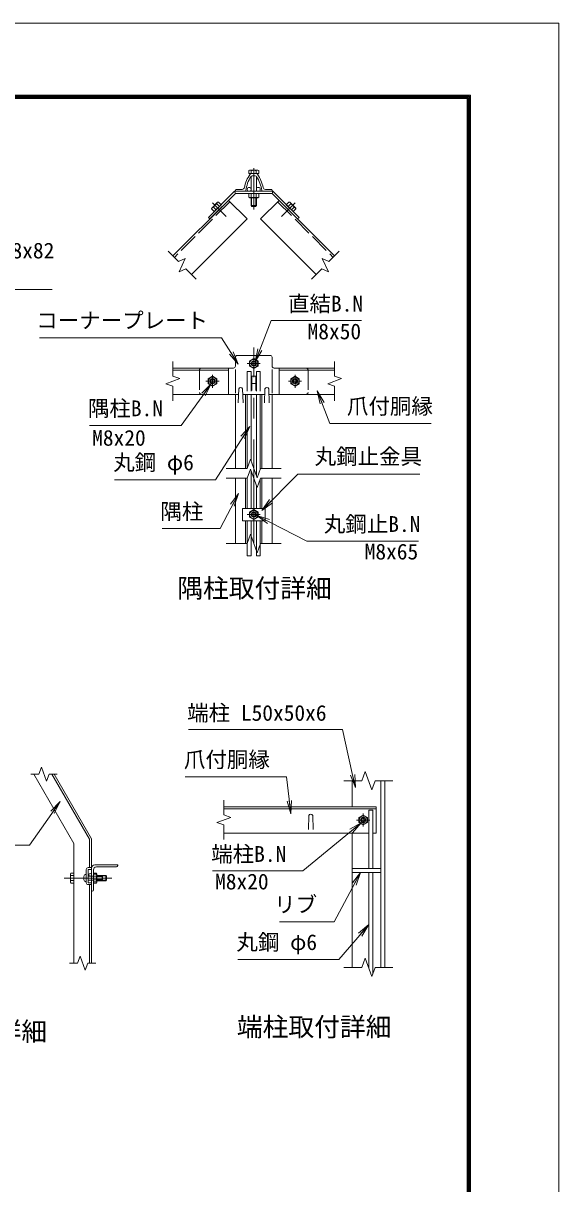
# Model space of a CAD drawing. Units: millimetres, scale not verified. Extents: x -4200 to 4200, y -2970 to 2970.
# Drawn here: x 2563 to 4200, y -573 to 2970 of the extents above; entities that cross this region are included whole.
import ezdxf
from ezdxf.enums import TextEntityAlignment as Align

# ---------------------------------------------------------------- set-up
doc = ezdxf.new("R2010")
doc.units = ezdxf.units.MM
doc.header["$LTSCALE"] = 10
doc.linetypes.add('DASHED', pattern=[7.5, 6, -1.5])
doc.linetypes.add('USER1', pattern=[50.8, 31.75, -6.35, 6.35, -6.35])
for name, color, linetype, lineweight in [('0-0_D-STR1', 1, 'Continuous', 18), ('0-1_D-BMK', 2, 'USER1', 13), ('0-2_D-STR-DIM', 7, 'Continuous', 13), ('0-3_D-STR3', 3, 'Continuous', 13), ('0-7_0', 7, 'Continuous', 18), ('0-B_D-STR-TXT', 7, 'Continuous', 13), ('0-C_D-TTL', 7, 'Continuous', 18)]:
    doc.layers.add(name, color=color, linetype=linetype, lineweight=lineweight)
doc.layers.add('0-9_D-TTL-TXT', color=7, linetype='Continuous')
doc.styles.add('ＭＳ ゴシック', font='')
doc.styles.get('ＭＳ ゴシック').set_extended_font_data('MS Gothic')

# ---------------------------------------------------------------- blocks, each defined once
blk = doc.blocks.new('_Open')
at = {"layer": '0-7_0'}
blk.add_line((-10, 1.667), (0, 0), dxfattribs=at)
blk.add_lwpolyline([(-10, -1.667), (0, 0), (-10, 0)], dxfattribs=at)

msp = doc.modelspace()

# ---------------------------------------------------------------- linework, layer by layer
at = {"layer": '0-0_D-STR1'}
for p, q in [((3260.94, 2510.76), (3274.89, 2510.76)), ((3263.41, 2503.76), (3272.42, 2503.76)), ((3211.92, 2459.76), (3211.92, 2456.76)), ((3240.74, 2456.76), (3211.92, 2456.76)), ((3232.28, 2462.76), (3214.92, 2462.76)), ((3295.1, 2456.76), (3323.92, 2456.76)), ((3303.55, 2462.76), (3320.92, 2462.76)), ((3323.92, 2459.76), (3323.92, 2456.76)), ((3190.71, 2429.15), (3021, 2259.44)), ((3345.13, 2429.15), (3288.56, 2372.58)), ((3345.13, 2429.15), (3514.84, 2259.44)), ((3288.56, 2372.58), (3458.27, 2202.87)), ((3020.82, 1916.98), (3190.71, 1916.98)), ((3190.71, 1916.98), (3190.71, 1836.98)), ((3345.13, 1916.98), (3345.13, 1836.98)), ((3345.13, 1916.98), (3515.02, 1916.98)), ((3020.82, 1910.98), (3190.71, 1910.98)), ((3345.13, 1910.98), (3515.02, 1910.98)), ((3221.92, 1853.73), (3220.42, 1810.73)), ((3233.92, 1853.73), (3235.42, 1810.73)), ((3301.92, 1853.73), (3300.42, 1810.73)), ((3313.92, 1853.73), (3315.42, 1810.73)), ((3020.82, 1836.98), (3190.71, 1836.98)), ((3211.92, 1610.72), (3211.92, 1836.98)), ((3242.92, 1610.72), (3242.92, 1836.98)), ((3292.92, 1610.72), (3292.92, 1836.98)), ((3323.92, 1610.72), (3323.92, 1836.98)), ((3345.13, 1836.98), (3515.02, 1836.98)), ((3211.92, 1381.76), (3211.92, 1580.72)), ((3242.92, 1488.91), (3242.92, 1580.72)), ((3292.92, 1488.91), (3292.92, 1580.72)), ((3323.92, 1381.76), (3323.92, 1580.72)), ((3242.92, 1381.76), (3242.92, 1450.91)), ((3292.92, 1381.76), (3292.92, 1450.91)), ((2595.78, 677.61), (2718.11, 465.71)), ((2651.2, 677.61), (2766.11, 478.58)), ((2658.13, 677.61), (2772.11, 480.18)), ((3568.2, 577.42), (3568.2, 657.42)), ((3656.2, 657.42), (3656.2, 87.42)), ((3668.2, 657.42), (3668.2, 87.42)), ((3642.2, 577.42), (3176.2, 577.42)), ((3642.2, 571.42), (3176.2, 571.42)), ((3642.2, 497.42), (3642.2, 577.42)), ((3436.2, 551.16), (3434.7, 508.16)), ((3448.2, 551.16), (3449.7, 508.16)), ((3619.47, 497.42), (3176.2, 497.42)), ((3568.2, 87.42), (3568.2, 497.42)), ((3642.2, 497.42), (3631.47, 497.42)), ((2718.11, 100.18), (2718.11, 465.71)), ((2766.11, 392.18), (2766.11, 478.58)), ((2772.11, 100.18), (2772.11, 480.18)), ((2772.11, 320.18), (2772.11, 390.18)), ((2782.11, 400.18), (2852.11, 400.18)), ((2787.11, 394.18), (2848.11, 394.18)), ((2852.11, 398.18), (2852.11, 400.18)), ((2778.11, 324.18), (2778.11, 385.18)), ((3568.2, 389.42), (3656.2, 389.42)), ((3568.2, 377.42), (3656.2, 377.42)), ((2766.11, 100.18), (2766.11, 340.18)), ((2774.11, 320.18), (2772.11, 320.18)), ((2772.11, 302.87), (2772.11, 293.72))]:
    msp.add_line(p, q, dxfattribs=at)
at = {"layer": '0-0_D-STR1', "linetype": 'DASHED'}
for p, q in [((3194.95, 2424.9), (3025.24, 2255.2)), ((3340.89, 2424.9), (3510.6, 2255.2))]:
    msp.add_line(p, q, dxfattribs=at)
at = {"layer": '0-0_D-STR1'}
msp.add_lwpolyline([(3190.71, 2429.15), (3247.27, 2372.58), (3077.57, 2202.87)], dxfattribs=at)
for centre, radius, start, end in [((3342.92, 2446.76), 106, 144.25644, 168.25596), ((3342.92, 2446.76), 100, 146.81334, 172.74916), ((3260.94, 2505.76), 5, 90, 144.25644), ((3263.41, 2498.76), 5, 90, 146.81334), ((3272.42, 2498.76), 5, 33.18666, 90), ((3274.89, 2505.76), 5, 35.74356, 90), ((3192.92, 2446.76), 100, 7.25084, 33.18666), ((3192.92, 2446.76), 106, 11.74404, 35.74356), ((3214.92, 2459.76), 3, 90, 180), ((3232.28, 2469.76), 7, 270, 348.25596), ((3240.74, 2459.76), 3, 270, 352.74916), ((3295.1, 2459.76), 3, 187.25084, 270), ((3303.55, 2469.76), 7, 191.74404, 270), ((3320.92, 2459.76), 3, 0, 90), ((3227.92, 1851.23), 6.5, 22.61986, 157.38014), ((3307.92, 1851.23), 6.5, 22.61986, 157.38014), ((3442.2, 548.66), 6.5, 22.61986, 157.38014), ((2782.11, 390.18), 10, 90, 180), ((2787.11, 385.18), 9, 90, 180), ((2848.11, 398.18), 4, 270, 0), ((2774.11, 324.18), 4, 270, 0)]:
    msp.add_arc(centre, radius, start, end, dxfattribs=at)
at = {"layer": '0-1_D-BMK'}
for p, q in [((3267.92, 2527.5), (3267.92, 2401.12)), ((3141.67, 2421.61), (3183.17, 2380.11)), ((3394.17, 2421.61), (3352.67, 2380.11)), ((3267.92, 1381.76), (3267.92, 1979.71)), ((3287.92, 1930.98), (3247.92, 1930.98)), ((3141.92, 1896.98), (3141.92, 1856.98)), ((3393.92, 1896.98), (3393.92, 1856.98)), ((3161.92, 1876.98), (3121.92, 1876.98)), ((3413.92, 1876.98), (3373.92, 1876.98)), ((3287.92, 1469.91), (3247.92, 1469.91)), ((3622.2, 537.42), (3582.2, 537.42)), ((3602.2, 517.42), (3602.2, 557.42)), ((2834.11, 360.18), (2688.11, 360.18))]:
    msp.add_line(p, q, dxfattribs=at)
at = {"layer": '0-2_D-STR-DIM'}
for p, q in [((3006.86, 2273.58), (3038.4, 2242.04)), ((3528.98, 2273.58), (3497.44, 2242.04)), ((3038.4, 2242.04), (3058.79, 2251.55)), ((3058.79, 2251.55), (3039.78, 2210.76)), ((3039.78, 2210.76), (3060.17, 2220.27)), ((3060.17, 2220.27), (3091.71, 2188.73)), ((3475.67, 2220.27), (3444.13, 2188.73)), ((3020.82, 1937.24), (3020.82, 1892.63)), ((3515.02, 1937.24), (3515.02, 1892.63)), ((3536.17, 1884.93), (3493.88, 1869.54)), ((3515.02, 1892.63), (3536.17, 1884.93)), ((3020.82, 1861.85), (3020.82, 1817.24)), ((3493.88, 1869.54), (3515.02, 1861.85)), ((3515.02, 1861.85), (3515.02, 1817.24)), ((3247.4, 1610.72), (3257.66, 1638.92)), ((3257.66, 1638.92), (3278.18, 1582.53)), ((3183.92, 1610.72), (3247.4, 1610.72)), ((3278.18, 1582.53), (3288.44, 1610.72)), ((3288.44, 1610.72), (3351.92, 1610.72)), ((3183.92, 1580.72), (3247.4, 1580.72)), ((3288.44, 1580.72), (3351.92, 1580.72)), ((3247.4, 1381.76), (3257.66, 1409.95)), ((3257.66, 1409.95), (3278.18, 1353.57)), ((3183.92, 1381.76), (3247.4, 1381.76)), ((3278.18, 1353.57), (3288.44, 1381.76)), ((3288.44, 1381.76), (3351.92, 1381.76)), ((2586.45, 677.61), (2611.56, 677.61)), ((2642.34, 677.61), (2667.45, 677.61)), ((3597.68, 657.42), (3543.2, 657.42)), ((3693.2, 657.42), (3638.72, 657.42)), ((3176.2, 597.68), (3176.2, 553.07)), ((3197.35, 545.38), (3155.06, 529.99)), ((3176.2, 553.07), (3197.35, 545.38)), ((3155.06, 529.99), (3176.2, 522.29)), ((3176.2, 522.29), (3176.2, 477.68)), ((3607.94, 115.61), (3597.68, 87.42)), ((3628.46, 59.23), (3607.94, 115.61)), ((2704.61, 100.18), (2729.72, 100.18)), ((2760.5, 100.18), (2785.61, 100.18)), ((3597.68, 87.42), (3543.2, 87.42)), ((3638.72, 87.42), (3628.46, 59.23)), ((3693.2, 87.42), (3638.72, 87.42))]:
    msp.add_line(p, q, dxfattribs=at)
for points in [[(3497.44, 2242.04), (3477.04, 2251.55), (3496.06, 2210.76), (3475.67, 2220.27)], [(3020.82, 1892.63), (3041.96, 1884.93), (2999.67, 1869.54), (3020.82, 1861.85)], [(3247.4, 1580.72), (3257.66, 1608.92), (3278.18, 1552.53), (3288.44, 1580.72)], [(2642.34, 677.61), (2634.65, 656.46), (2619.26, 698.75), (2611.56, 677.61)], [(3638.72, 657.42), (3628.46, 629.23), (3607.94, 685.61), (3597.68, 657.42)], [(2760.5, 100.18), (2752.81, 79.04), (2737.42, 121.33), (2729.72, 100.18)]]:
    msp.add_lwpolyline(points, dxfattribs=at)
at = {"layer": '0-3_D-STR3'}
for p, q in [((3255.32, 2521.36), (3252.91, 2519.97)), ((3252.91, 2510.76), (3252.91, 2519.97)), ((3280.52, 2521.36), (3255.32, 2521.36)), ((3260.41, 2510.76), (3260.41, 2519.97)), ((3275.42, 2510.76), (3275.42, 2519.97)), ((3280.52, 2521.36), (3282.93, 2519.97)), ((3282.93, 2510.76), (3282.93, 2519.97)), ((3282.93, 2510.76), (3252.91, 2510.76)), ((3259.92, 2502.34), (3259.92, 2456.76)), ((3275.92, 2502.34), (3275.92, 2456.76)), ((3209.27, 2456.76), (3129.61, 2377.1)), ((3211.92, 2450.36), (3134.14, 2372.58)), ((3209.27, 2456.76), (3326.57, 2456.76)), ((3211.92, 2450.36), (3209.27, 2456.76)), ((3211.92, 2450.36), (3323.92, 2450.36)), ((3252.91, 2450.36), (3252.91, 2438.81)), ((3252.91, 2450.36), (3282.93, 2450.36)), ((3260.41, 2450.36), (3260.41, 2438.81)), ((3275.42, 2450.36), (3275.42, 2438.81)), ((3282.93, 2450.36), (3282.93, 2438.81)), ((3323.92, 2450.36), (3326.57, 2456.76)), ((3323.92, 2450.36), (3401.7, 2372.58)), ((3326.57, 2456.76), (3406.23, 2377.1)), ((3157.54, 2423.42), (3139.86, 2405.74)), ((3168.51, 2416), (3147.28, 2394.77)), ((3163.2, 2410.7), (3155.04, 2418.86)), ((3160.34, 2424.17), (3157.54, 2423.42)), ((3168.51, 2416), (3160.34, 2424.17)), ((3252.91, 2438.81), (3255.42, 2437.36)), ((3255.42, 2437.36), (3280.42, 2437.36)), ((3259.92, 2437.36), (3259.92, 2413.16)), ((3261.42, 2437.36), (3261.42, 2411.66)), ((3273.52, 2410.76), (3262.32, 2410.76)), ((3275.92, 2413.16), (3273.52, 2410.76)), ((3274.42, 2437.36), (3274.42, 2411.66)), ((3275.92, 2437.36), (3275.92, 2413.16)), ((3282.93, 2438.81), (3280.42, 2437.36)), ((3367.33, 2416), (3388.56, 2394.77)), ((3372.63, 2410.7), (3380.8, 2418.86)), ((3378.3, 2423.42), (3395.97, 2405.74)), ((3134.14, 2372.58), (3129.61, 2377.1)), ((3139.11, 2402.94), (3139.86, 2405.74)), ((3147.28, 2394.77), (3139.11, 2402.94)), ((3152.59, 2400.08), (3144.42, 2408.25)), ((3383.25, 2400.08), (3391.42, 2408.25)), ((3401.7, 2372.58), (3406.23, 2377.1)), ((3211.92, 1949.98), (3211.92, 1922.98)), ((3217.92, 1955.98), (3317.92, 1955.98)), ((3323.92, 1949.98), (3323.92, 1922.98)), ((3107.92, 1916.98), (3205.92, 1916.98)), ((3329.92, 1916.98), (3427.92, 1916.98)), ((3141.92, 1891.99), (3128.92, 1884.48)), ((3128.92, 1884.48), (3128.92, 1869.47)), ((3154.92, 1884.48), (3141.92, 1891.99)), ((3154.92, 1869.47), (3154.92, 1884.48)), ((3211.92, 1840.98), (3211.92, 1912.98)), ((3261.92, 1892.98), (3261.92, 1848.92)), ((3273.92, 1892.98), (3261.92, 1892.98)), ((3273.92, 1892.98), (3273.92, 1848.92)), ((3323.92, 1840.98), (3323.92, 1913.17)), ((3393.92, 1891.99), (3380.92, 1884.48)), ((3380.92, 1884.48), (3380.92, 1869.47)), ((3406.92, 1884.48), (3393.92, 1891.99)), ((3406.92, 1869.47), (3406.92, 1884.48)), ((3128.92, 1869.47), (3141.92, 1861.96)), ((3141.92, 1861.96), (3154.92, 1869.47)), ((3273.92, 1870.32), (3261.92, 1870.32)), ((3380.92, 1869.47), (3393.92, 1861.96)), ((3393.92, 1861.96), (3406.92, 1869.47)), ((3107.92, 1836.98), (3221.33, 1836.98)), ((3234.5, 1836.98), (3301.33, 1836.98)), ((3247.92, 1836.98), (3247.92, 1612.16)), ((3259.92, 1836.98), (3259.92, 1632.7)), ((3275.92, 1836.98), (3275.92, 1588.74)), ((3287.92, 1836.98), (3287.92, 1609.29)), ((3314.5, 1836.98), (3427.92, 1836.98)), ((3259.92, 1602.7), (3259.92, 1488.91)), ((3247.92, 1582.16), (3247.92, 1488.91)), ((3287.92, 1579.29), (3287.92, 1488.91)), ((3275.92, 1558.74), (3275.92, 1488.91)), ((3233.52, 1488.91), (3302.32, 1488.91)), ((3302.32, 1488.91), (3302.32, 1450.91)), ((3267.92, 1484.92), (3254.92, 1477.41)), ((3254.92, 1477.41), (3254.92, 1462.4)), ((3254.92, 1462.4), (3267.92, 1454.9)), ((3280.92, 1477.41), (3267.92, 1484.92)), ((3267.92, 1454.9), (3280.92, 1462.4)), ((3280.92, 1462.4), (3280.92, 1477.41)), ((3247.92, 1450.91), (3247.92, 1343.51)), ((3259.92, 1450.91), (3259.92, 1343.51)), ((3275.92, 1450.91), (3275.92, 1343.51)), ((3287.92, 1450.91), (3287.92, 1343.51)), ((3247.92, 1343.51), (3259.92, 1343.51)), ((3275.92, 1343.51), (3287.92, 1343.51)), ((3631.47, 567.42), (3631.47, 389.42)), ((3602.2, 552.43), (3589.2, 544.93)), ((3589.2, 544.93), (3589.2, 529.92)), ((3615.2, 544.93), (3602.2, 552.43)), ((3615.2, 529.92), (3615.2, 544.93)), ((3589.2, 529.92), (3602.2, 522.41)), ((3602.2, 522.41), (3615.2, 529.92)), ((2762.11, 392.18), (2772.11, 392.18)), ((2772.11, 392.18), (2772.11, 386.18)), ((2707.51, 372.78), (2708.91, 375.19)), ((2707.51, 372.78), (2707.51, 347.58)), ((2718.11, 375.19), (2708.91, 375.19)), ((2718.11, 367.69), (2708.91, 367.69)), ((2718.11, 375.19), (2718.11, 345.17)), ((2753.06, 370.68), (2756.11, 370.68)), ((2756.11, 386.18), (2756.11, 346.18)), ((2756.11, 370.68), (2756.11, 349.68)), ((2762.11, 385.18), (2762.11, 347.18)), ((2762.11, 366.18), (2778.11, 366.18)), ((2763.11, 386.18), (2772.11, 386.18)), ((2778.11, 375.19), (2787.32, 375.19)), ((2778.11, 375.19), (2778.11, 345.17)), ((2778.11, 371.68), (2778.11, 348.68)), ((2778.11, 371.68), (2786.91, 371.68)), ((2786.91, 365.93), (2778.11, 365.93)), ((2786.91, 354.43), (2778.11, 354.43)), ((2788.71, 372.78), (2787.32, 375.19)), ((2788.11, 368.85), (2788.11, 351.29)), ((2788.11, 366.18), (2804.91, 366.18)), ((2788.11, 364.98), (2806.11, 364.98)), ((2788.11, 355.38), (2806.11, 355.38)), ((2788.71, 372.78), (2788.71, 366.18)), ((2788.71, 368.18), (2815.71, 368.18)), ((2788.71, 366.68), (2815.71, 366.68)), ((2804.91, 366.18), (2804.91, 354.18)), ((2806.11, 364.98), (2804.91, 366.18)), ((2806.11, 355.38), (2804.91, 354.18)), ((2806.11, 364.98), (2806.11, 355.38)), ((2815.71, 368.18), (2818.11, 365.78)), ((2815.71, 368.18), (2815.71, 352.18)), ((2815.71, 352.18), (2818.11, 354.58)), ((2818.11, 365.78), (2818.11, 354.58)), ((3619.47, 377.42), (3619.47, 87.42)), ((3631.47, 377.42), (3631.47, 67.49)), ((2707.51, 347.58), (2708.91, 345.17)), ((2718.11, 352.68), (2708.91, 352.68)), ((2718.11, 345.17), (2708.91, 345.17)), ((2753.06, 349.68), (2756.11, 349.68)), ((2762.11, 354.18), (2778.11, 354.18)), ((2762.11, 340.18), (2772.11, 340.18)), ((2763.11, 346.18), (2772.11, 346.18)), ((2772.11, 346.18), (2772.11, 340.18)), ((2778.11, 348.68), (2786.91, 348.68)), ((2778.11, 345.17), (2787.32, 345.17)), ((2788.71, 347.58), (2787.32, 345.17)), ((2788.11, 354.18), (2804.91, 354.18)), ((2788.71, 354.18), (2788.71, 347.58)), ((2788.71, 353.68), (2815.71, 353.68)), ((2788.71, 352.18), (2815.71, 352.18))]:
    msp.add_line(p, q, dxfattribs=at)
at = {"layer": '0-3_D-STR3', "linetype": 'DASHED'}
for p, q in [((3101.92, 1910.98), (3101.92, 1842.98)), ((3247.92, 1906.98), (3247.92, 1836.98)), ((3247.92, 1906.98), (3259.92, 1906.98)), ((3259.92, 1906.98), (3259.92, 1836.98)), ((3287.92, 1906.98), (3275.92, 1906.98)), ((3275.92, 1906.98), (3275.92, 1836.98)), ((3287.92, 1906.98), (3287.92, 1836.98)), ((3433.92, 1910.98), (3433.92, 1842.98))]:
    msp.add_line(p, q, dxfattribs=at)
at = {"layer": '0-3_D-STR3'}
for points in [[(3275.92, 2413.16), (3259.92, 2413.16), (3262.32, 2410.76)], [(3367.33, 2416), (3375.49, 2424.17), (3378.3, 2423.42)], [(3388.56, 2394.77), (3396.72, 2402.94), (3395.97, 2405.74)], [(3233.52, 1488.91), (3233.52, 1450.91), (3302.32, 1450.91)], [(3631.47, 567.42), (3619.47, 567.42), (3619.47, 389.42)]]:
    msp.add_lwpolyline(points, dxfattribs=at)
msp.add_lwpolyline([(3280.92, 1938.48), (3267.92, 1945.99), (3254.92, 1938.48), (3254.92, 1923.47), (3267.92, 1915.96), (3280.92, 1923.47)], close=True, dxfattribs=at)
for centre, radius in [((3253.92, 2462.76), 6), ((3281.92, 2462.76), 6), ((3267.92, 1930.98), 12.5), ((3267.92, 1930.98), 8), ((3267.92, 1930.98), 5.6), ((3141.92, 1876.98), 12.5), ((3141.92, 1876.98), 8), ((3141.92, 1876.98), 5.6), ((3393.92, 1876.98), 12.5), ((3393.92, 1876.98), 8), ((3393.92, 1876.98), 5.6), ((3267.92, 1469.91), 12.5), ((3267.92, 1469.91), 8), ((3267.92, 1469.91), 5.6), ((3602.2, 537.42), 12.5), ((3602.2, 537.42), 8), ((3602.2, 537.42), 5.6), ((2768.11, 370.18), 4)]:
    msp.add_circle(centre, radius, dxfattribs=at)
for centre, radius, start, end in [((3256.66, 2514.48), 6.64, 55.61585, 124.38415), ((3267.92, 2496.29), 24.84, 72.4121, 107.5879), ((3279.18, 2514.48), 6.64, 55.61585, 124.38415), ((3166.47, 2396.81), 24.84, 117.4121, 152.5879), ((3161.57, 2417.64), 6.64, 100.61585, 169.38416), ((3256.66, 2444.29), 6.64, 235.61585, 304.38416), ((3267.92, 2462.49), 24.84, 252.4121, 287.5879), ((3279.18, 2444.29), 6.64, 235.61586, 304.38414), ((3374.27, 2417.64), 6.64, 10.61584, 79.38415), ((3369.37, 2396.81), 24.84, 27.4121, 62.5879), ((3145.65, 2401.72), 6.64, 100.61586, 169.38414), ((3390.19, 2401.72), 6.64, 10.61586, 79.38414), ((3217.92, 1949.98), 6, 90, 180), ((3317.92, 1949.98), 6, 0, 90), ((3205.92, 1922.98), 6, 270, 0), ((3329.92, 1922.98), 6, 180, 270), ((2762.11, 386.18), 6, 90, 180), ((2714.39, 371.44), 6.64, 145.61585, 214.38415), ((2732.58, 360.18), 24.84, 162.4121, 197.5879), ((2776.31, 360.18), 28, 163.92714, 196.07286), ((2753.06, 366.88), 3.8, 90, 163.92714), ((2763.11, 385.18), 1, 90, 180), ((2784.07, 368.81), 4.04, 314.68187, 45.31813), ((2784.1, 351.56), 4.02, 314.39087, 45.60913), ((2773.74, 360.18), 14.38, 336.42363, 23.57637), ((2781.84, 371.44), 6.64, 340.31873, 34.38415), ((2763.64, 360.18), 24.84, 350.11086, 9.88914), ((2714.39, 348.93), 6.64, 145.61585, 214.38415), ((2753.06, 353.48), 3.8, 196.07286, 270), ((2762.11, 346.18), 6, 180, 270), ((2763.11, 347.18), 1, 180, 270), ((2781.84, 348.93), 6.64, 325.61585, 19.51138)]:
    msp.add_arc(centre, radius, start, end, dxfattribs=at)
at = {"layer": '0-3_D-STR3', "linetype": 'DASHED'}
for centre, start, end in [((3107.92, 1910.98), 90, 180), ((3427.92, 1910.98), 0, 90), ((3107.92, 1842.98), 180, 270), ((3427.92, 1842.98), 270, 0)]:
    msp.add_arc(centre, 6, start, end, dxfattribs=at)
at = {"layer": '0-B_D-STR-TXT'}
for points in [[(2651.73, 2156.77), (2180.5, 2156.77), (2287.73, 2057.12)], [(3596.83, 2062.64), (3321.29, 2062.64), (3272.83, 1938.35)], [(2613.44, 2009.99), (3169.69, 2009.99), (3219.56, 1931.26)], [(2766.25, 1742.11), (3046.25, 1742.11), (3136.81, 1867)], [(3809.83, 1748.29), (3500.78, 1748.29), (3462.85, 1845.46)], [(2842.88, 1575.83), (3150.91, 1575.83), (3254.57, 1737.39)], [(3775.15, 1593.78), (3402.4, 1593.78), (3293.59, 1483.85)], [(2987.67, 1427.33), (3164.99, 1427.33), (3220.06, 1532.7)], [(3771.28, 1388.72), (3430.51, 1388.72), (3279.31, 1465.87)], [(3068.44, 813.37), (3539.42, 813.37), (3577.98, 638.22)], [(3058.67, 669.64), (3367.71, 669.64), (3381.16, 558.58)], [(2405.56, 460.47), (2582.88, 460.47), (2674.84, 591.93)], [(3141.8, 382.74), (3418.11, 382.74), (3595, 527.98)], [(3346.35, 226.75), (3514.02, 226.75), (3593, 375.65)], [(3219.32, 111.23), (3527.35, 111.23), (3618.16, 216.48)]]:
    msp.add_lwpolyline(points, dxfattribs=at)
at = {"layer": '0-C_D-TTL', "color": 2}
msp.add_lwpolyline([(-4200, 2970), (4200, 2970), (4200, -2970), (-4200, -2970)], close=True, dxfattribs=at)
at = {"layer": '0-C_D-TTL'}
for points in [[(-3930, 2750), (3930, 2750), (3930, -2750), (-3930, -2750)], [(-3927.5, 2747.5), (3927.5, 2747.5), (3927.5, -2747.5), (-3927.5, -2747.5)], [(-3925, 2745), (3925, 2745), (3925, -2745), (-3925, -2745)], [(-3922.5, 2742.5), (3922.5, 2742.5), (3922.5, -2742.5), (-3922.5, -2742.5)], [(-3920, 2740), (3920, 2740), (3920, -2740), (-3920, -2740)]]:
    msp.add_lwpolyline(points, close=True, dxfattribs=at)

# ---------------------------------------------------------------- block references
at = {"layer": '0-B_D-STR-TXT', "xscale": 4, "yscale": 4}
for p, rotation in [((3220.63, 1929.57), 302.35352), ((3272.11, 1936.49), 248.70302), ((3137.99, 1868.62), 54.05425), ((3462.12, 1847.32), 111.32593), ((3255.65, 1739.07), 57.31418), ((3220.98, 1534.47), 62.4069), ((3292.18, 1482.42), 225.29487), ((3277.53, 1466.78), 152.96685), ((3578.41, 636.27), 282.41679), ((2675.99, 593.57), 55.02788), ((3381.4, 556.6), 276.90146), ((3596.55, 529.25), 39.38905), ((3593.94, 377.42), 62.05959), ((3619.47, 217.99), 49.21067)]:
    msp.add_blockref('_Open', p, dxfattribs=dict(at, rotation=rotation))

# ---------------------------------------------------------------- texts
at = {"layer": '0-9_D-TTL-TXT', "style": 'ＭＳ ゴシック'}
for s, p in [('隅柱取付詳細', (3034.01, 1198.88)), ('中間胴縁取付詳細', (2006.78, -154.21)), ('端柱取付詳細', (3216.31, -140.17))]:
    msp.add_text(s, height=57.7, dxfattribs=at).set_placement(p, align=Align.BOTTOM_LEFT)
at = {"layer": '0-B_D-STR-TXT', "style": 'ＭＳ ゴシック'}
for s, p in [('胴縁B.N M8x82', (2232.95, 2237.5)), ('直結B.N', (3372.72, 2075.23)), ('コーナープレート', (2603.29, 2024.22)), ('M8x50', (3432.35, 1990.65)), ('隅柱B.N', (2761.17, 1755.71)), ('爪付胴縁', (3552.72, 1762.27)), ('M8x20', (2774.15, 1665.7)), ('丸鋼止金具', (3454.08, 1609.03)), ('丸鋼 φ6', (2838.56, 1590.7)), ('隅柱', (2982.59, 1440.93)), ('丸鋼止B.N', (3482.19, 1402.57)), ('M8x65', (3606.8, 1318.4)), ('端柱 L50x50x6', (3064.64, 825.95)), ('爪付胴縁', (3054.61, 683.62)), ('端柱B.N', (3138, 395.32)), ('M8x20', (3149.71, 311.14)), ('リブ', (3330.11, 241.11)), ('丸鋼 φ6', (3215, 126.1))]:
    msp.add_text(s, height=48.09, dxfattribs=at).set_placement(p, align=Align.BOTTOM_LEFT)

doc.saveas('drawing.dxf')
